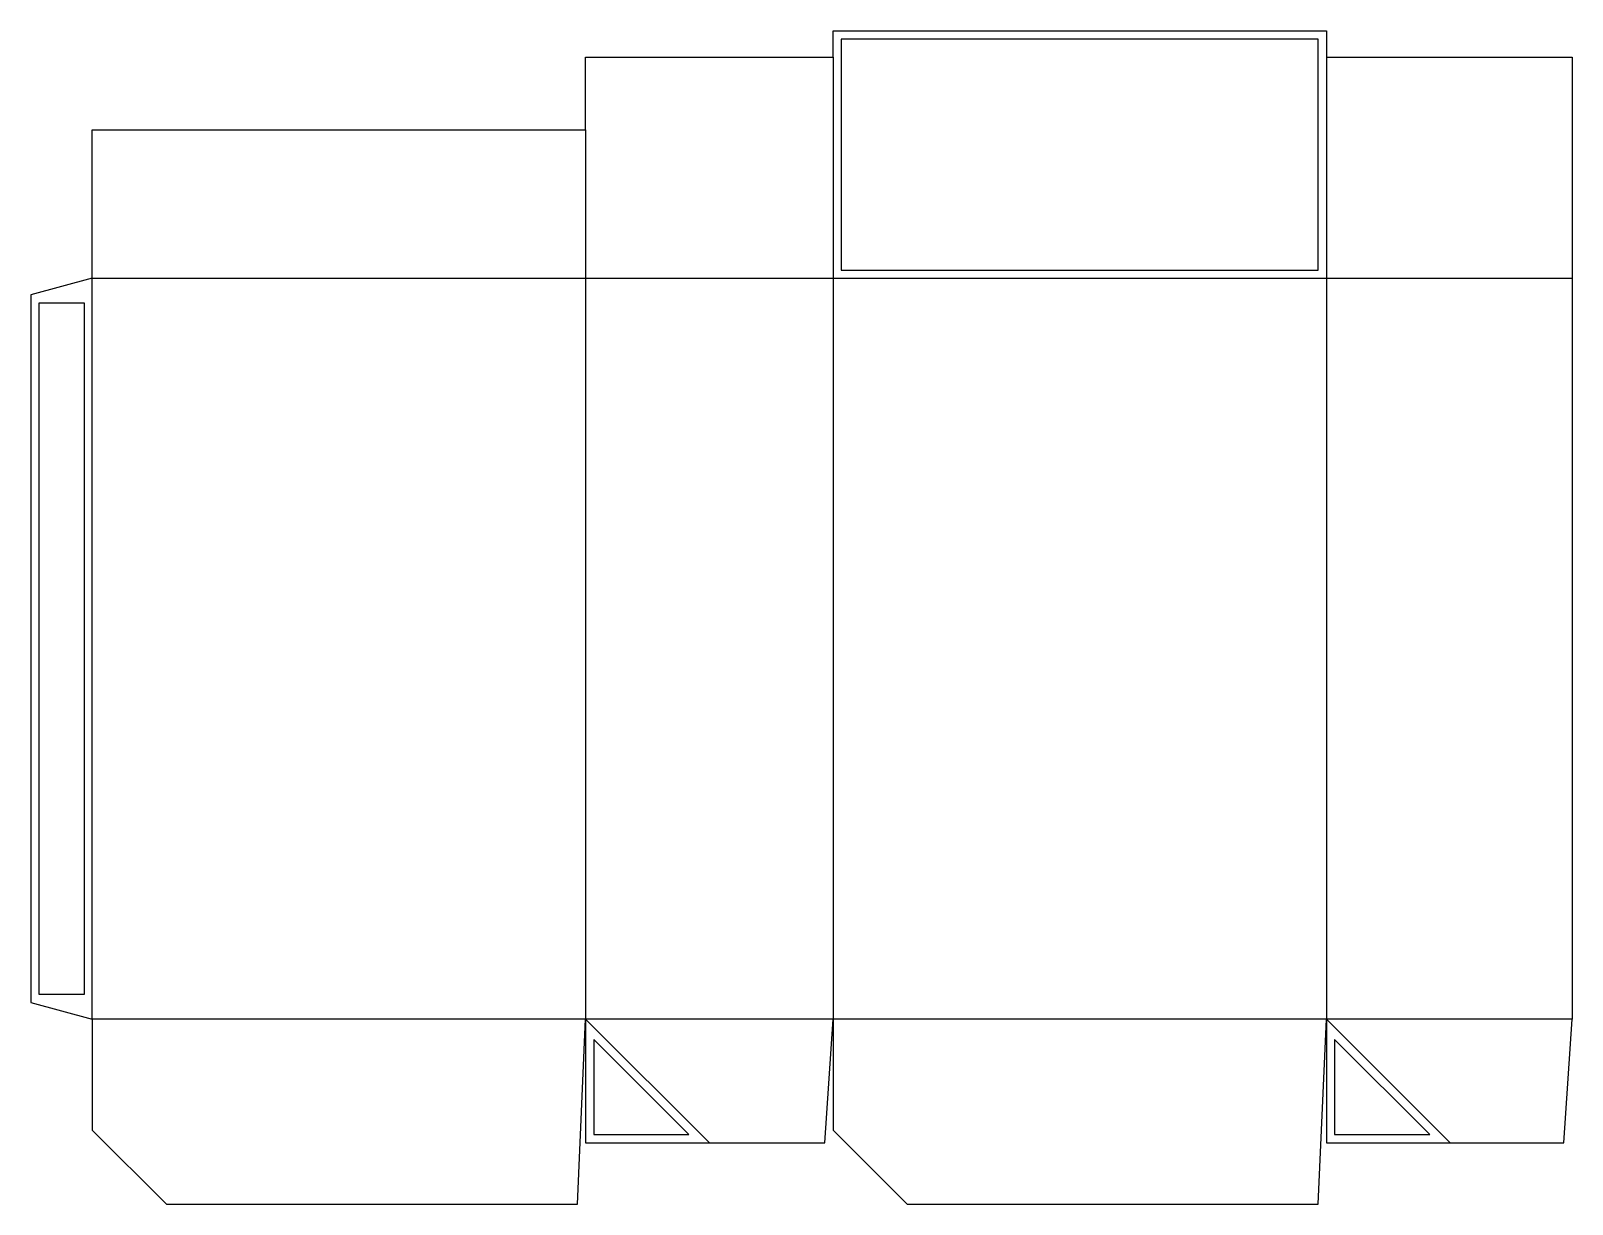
# Model space of a CAD drawing. Header units: millimetres. Extents: x 0 to 376, y 0 to 287.
import ezdxf

# ---------------------------------------------------------------- set-up
doc = ezdxf.new("R2010")
doc.units = ezdxf.units.MM
for name, color, linetype in [('CREASE', 5, 'CONTINUOUS'), ('CUT', 1, 'CONTINUOUS'), ('GLUE', 2, 'CONTINUOUS')]:
    doc.layers.add(name, color=color, linetype=linetype)

msp = doc.modelspace()

# ---------------------------------------------------------------- linework, layer by layer
at = {"layer": 'CREASE'}
for p, q in [((15, 45.225), (15, 226.125)), ((15, 226.125), (135.45, 226.125)), ((135.45, 226.125), (135.45, 45.225)), ((135.45, 226.125), (195.9, 226.125)), ((195.9, 226.125), (195.9, 45.225)), ((195.9, 226.125), (316.35, 226.125)), ((316.35, 226.125), (316.35, 45.225)), ((316.35, 226.125), (376.35, 226.125)), ((135.45, 45.225), (15, 45.225)), ((195.9, 45.225), (135.45, 45.225)), ((135.45, 45.225), (165.675, 15)), ((316.35, 45.225), (195.9, 45.225)), ((376.35, 45.225), (316.35, 45.225)), ((316.35, 45.225), (346.575, 15))]:
    msp.add_line(p, q, dxfattribs=at)
at = {"layer": 'CUT'}
for p, q in [((195.9, 280.125), (195.9, 286.575)), ((195.9, 286.575), (316.35, 286.575)), ((316.35, 286.575), (316.35, 280.125)), ((135.45, 262.395), (135.45, 280.125)), ((135.45, 280.125), (195.9, 280.125)), ((195.9, 280.125), (195.9, 226.125)), ((316.35, 280.125), (316.35, 226.125)), ((316.35, 280.125), (376.35, 280.125)), ((376.35, 280.125), (376.35, 226.125)), ((15, 226.125), (15, 262.395)), ((15, 262.395), (135.45, 262.395)), ((135.45, 262.395), (135.45, 226.125)), ((15, 226.125), (0, 222.106)), ((376.35, 226.125), (376.35, 45.225)), ((0, 222.106), (0, 49.244)), ((0, 49.244), (15, 45.225)), ((15, 45.225), (15, 18.09)), ((133.45, 0), (135.45, 45.225)), ((135.45, 45.225), (135.45, 15)), ((193.9, 15), (195.9, 45.225)), ((195.9, 45.225), (195.9, 18.09)), ((314.35, 0), (316.35, 45.225)), ((316.35, 45.225), (316.35, 15)), ((374.35, 15), (376.35, 45.225)), ((15, 18.09), (33.09, 0)), ((195.9, 18.09), (213.99, 0)), ((135.45, 15), (193.9, 15)), ((316.35, 15), (374.35, 15)), ((33.09, 0), (133.45, 0)), ((213.99, 0), (314.35, 0))]:
    msp.add_line(p, q, dxfattribs=at)
at = {"layer": 'GLUE'}
for p, q in [((314.35, 284.575), (197.9, 284.575)), ((197.9, 284.575), (197.9, 228.125)), ((314.35, 228.125), (314.35, 284.575)), ((197.9, 228.125), (314.35, 228.125)), ((2, 220.106), (13, 220.106)), ((2, 51.244), (2, 220.106)), ((13, 220.106), (13, 51.244)), ((13, 51.244), (2, 51.244)), ((137.45, 40.225), (137.45, 17)), ((160.675, 17), (137.45, 40.225)), ((318.35, 40.225), (318.35, 17)), ((341.575, 17), (318.35, 40.225)), ((137.45, 17), (160.675, 17)), ((318.35, 17), (341.575, 17))]:
    msp.add_line(p, q, dxfattribs=at)

doc.saveas('drawing.dxf')
